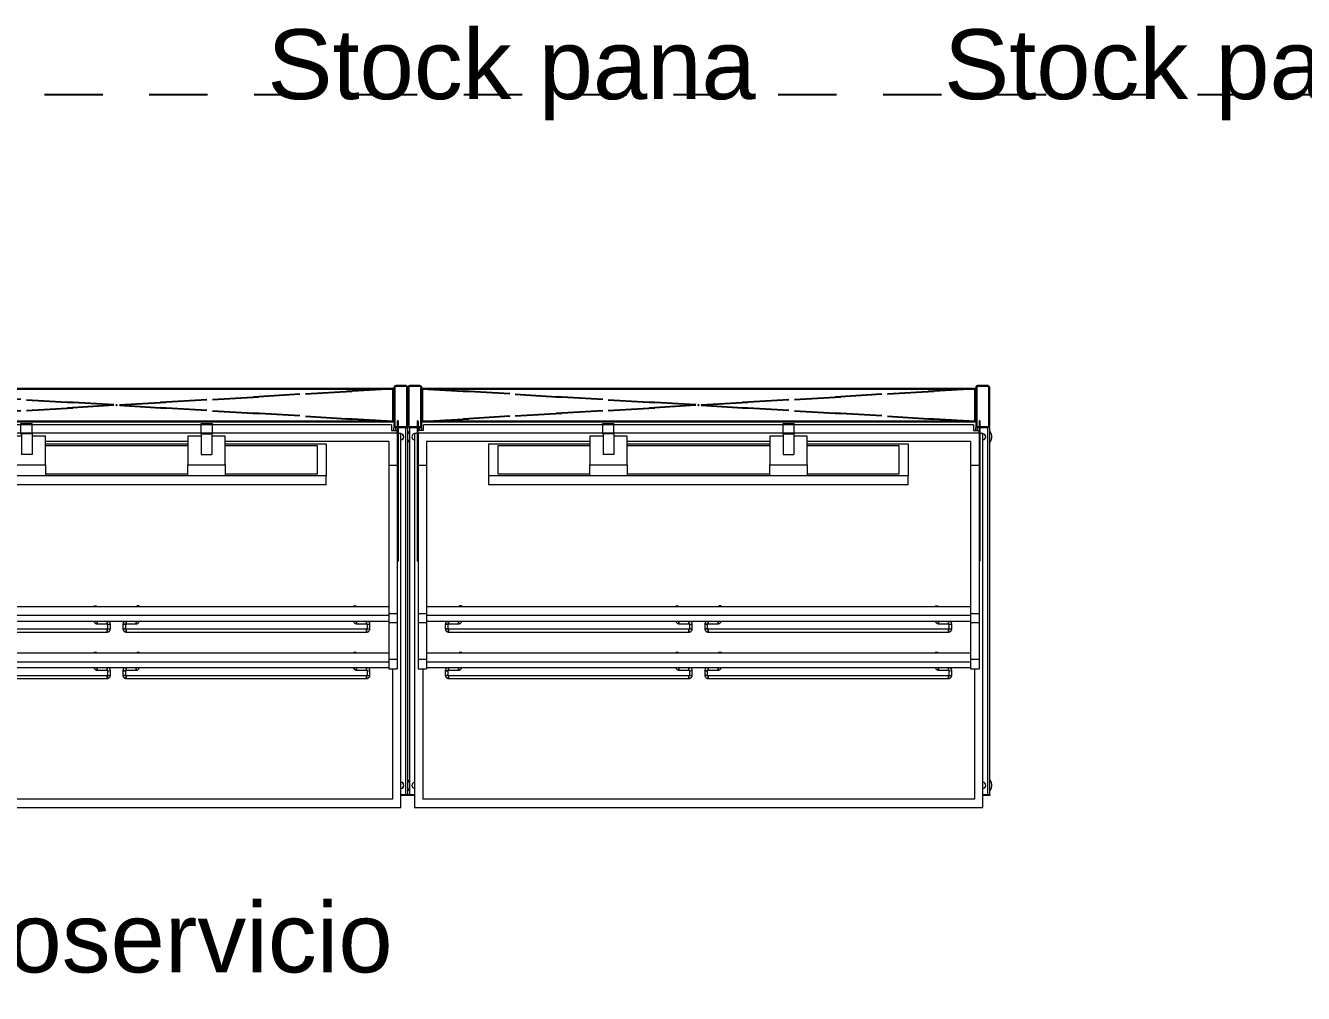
# Model space of a CAD drawing. Header units: metres. Extents: x 95 to 486, y 2972 to 3465.
# Drawn here: x 217.373 to 220.116, y 3396.926 to 3399.003 of the extents above; entities that cross this region are included whole.
import ezdxf

# ---------------------------------------------------------------- set-up
doc = ezdxf.new("R2010")
doc.units = ezdxf.units.M
doc.linetypes.add('CENTERX2', pattern=[20.32, 12.7, -2.54, 2.54, -2.54])
doc.linetypes.add('HIDDEN2', pattern=[0.1875, 0.125, -0.0625])
doc.layers.add('0_MUROS', color=7, linetype='Continuous')
doc.layers.add('IMS - EQUIPOS', color=123, linetype='Continuous')

# ---------------------------------------------------------------- blocks, each defined once
blk = doc.blocks.new('A$C541E3511')
at = {"layer": 'IMS - EQUIPOS', "linetype": 'Continuous', "lineweight": 15}
for p, q in [((4, 905.5), (4, 903.5)), ((26, 905.5), (4, 905.5)), ((26, 903.5), (26, 905.5)), ((1222.9, 905.5), (1222.9, 903.5)), ((1244.9, 905.5), (1222.9, 905.5)), ((1244.9, 903.5), (1244.9, 905.5)), ((2, 901.5), (0, 901.5)), ((0, 901.5), (0, 875.5)), ((2, 901.5), (2, 875.5)), ((26, 903.5), (4, 903.5)), ((30, 901.5), (28, 901.5)), ((28, 845.5), (28, 901.5)), ((30, 845.5), (30, 901.5)), ((30.9, 897.6), (30, 897.6)), ((30.9, 829.4), (30.9, 897.6)), ((1216.9, 897.6), (30.9, 897.6)), ((31.8, 899.4), (1216, 899.4)), ((1216.9, 897.6), (1217.8, 897.6)), ((1216.9, 897.6), (1216.9, 829.4)), ((1217.8, 829.4), (1217.8, 897.6)), ((1220.9, 901.5), (1218.9, 901.5)), ((1218.9, 901.5), (1218.9, 875.5)), ((1220.9, 901.5), (1220.9, 875.5)), ((1244.9, 903.5), (1222.9, 903.5)), ((1246.9, 845.5), (1246.9, 901.5)), ((1248.9, 901.5), (1246.9, 901.5)), ((1248.9, 845.5), (1248.9, 901.5)), ((2, 875.5), (0, 875.5)), ((0, 875.5), (0, 819.5)), ((2, 875.5), (2, 819.5)), ((1220.9, 875.5), (1218.9, 875.5)), ((1218.9, 875.5), (1218.9, 819.5)), ((1220.9, 875.5), (1220.9, 819.5)), ((19.9, 829.5), (21.9, 829.5)), ((19.9, 829.5), (19.9, 817.5)), ((21.9, 829.5), (21.9, 817.5)), ((30, 845.5), (28, 845.5)), ((28, 819.5), (28, 845.5)), ((30, 819.5), (30, 845.5)), ((30.9, 829.4), (30, 829.4)), ((30.9, 829.4), (1216.9, 829.4)), ((1216, 827.6), (31.8, 827.6)), ((418.4, 821.7), (418.4, 823.9)), ((418.4, 823.9), (442.4, 823.9)), ((442.4, 821.7), (442.4, 823.9)), ((805.4, 821.7), (805.4, 823.9)), ((805.4, 823.9), (829.4, 823.9)), ((829.4, 821.7), (829.4, 823.9)), ((1216.9, 829.4), (1217.8, 829.4)), ((1227.9, 829.5), (1225.9, 829.5)), ((1225.9, 829.5), (1225.9, 817.5)), ((1227.9, 829.5), (1227.9, 817.5)), ((1248.9, 845.5), (1246.9, 845.5)), ((1246.9, 819.5), (1246.9, 845.5)), ((1248.9, 819.5), (1248.9, 845.5)), ((0, 819.5), (2, 819.5)), ((0, 27.5), (0, 815.5)), ((4, 815.5), (0, 815.5)), ((4, 817.5), (4, 815.5)), ((4, 817.5), (26, 817.5)), ((4, 815.5), (26, 815.5)), ((4, 27.5), (4, 815.5)), ((13.9, 803), (19.9, 803)), ((13.9, 803), (13.9, 0)), ((19.9, 815.5), (19.9, 789.5)), ((21.9, 815.5), (21.9, 810.1)), ((21.9, 803), (21.9, 810.1)), ((21.9, 810.1), (33.9, 810.1)), ((418.4, 803), (21.9, 803)), ((21.9, 803), (21.9, 733.8)), ((26, 815.5), (26, 817.5)), ((30, 815.5), (26, 815.5)), ((26, 810.1), (26, 815.5)), ((28, 819.5), (30, 819.5)), ((30, 810.1), (30, 815.5)), ((418.4, 821), (33.9, 821)), ((33.9, 810.1), (33.9, 821)), ((419.4, 796.8), (390.9, 796.8)), ((390.9, 796.8), (390.9, 735.1)), ((418.4, 821.7), (442.4, 821.7)), ((418.4, 804.3), (418.4, 821.7)), ((418.4, 804.3), (442.4, 804.3)), ((418.4, 802.1), (418.4, 804.3)), ((418.4, 802.1), (419.4, 802.1)), ((442.4, 802.1), (419.4, 802.1)), ((419.4, 802.1), (419.4, 757.4)), ((442.4, 804.3), (442.4, 821.7)), ((805.4, 821), (442.4, 821)), ((442.4, 802.1), (442.4, 804.3)), ((805.4, 803), (442.4, 803)), ((442.4, 802.1), (442.4, 757.4)), ((470.9, 796.8), (442.4, 796.8)), ((470.9, 735.1), (470.9, 796.8)), ((805.4, 796.8), (776.9, 796.8)), ((776.9, 796.8), (776.9, 735.1)), ((805.4, 821.7), (829.4, 821.7)), ((805.4, 804.3), (805.4, 821.7)), ((805.4, 802.1), (805.4, 804.3)), ((805.4, 804.3), (829.4, 804.3)), ((805.4, 802.1), (828.4, 802.1)), ((805.4, 802.1), (805.4, 757.4)), ((828.4, 802.1), (829.4, 802.1)), ((828.4, 802.1), (828.4, 757.4)), ((856.9, 796.8), (828.4, 796.8)), ((829.4, 804.3), (829.4, 821.7)), ((1213.9, 821), (829.4, 821)), ((829.4, 802.1), (829.4, 804.3)), ((1225.9, 803), (829.4, 803)), ((856.9, 735.1), (856.9, 796.8)), ((1213.9, 821), (1213.9, 809)), ((1213.9, 809), (1225.9, 809)), ((1218.9, 819.5), (1220.9, 819.5)), ((1218.9, 809), (1218.9, 815.5)), ((1222.9, 815.5), (1218.9, 815.5)), ((1222.9, 817.5), (1222.9, 815.5)), ((1222.9, 817.5), (1244.9, 817.5)), ((1222.9, 815.5), (1244.9, 815.5)), ((1222.9, 809), (1222.9, 815.5)), ((1225.9, 815.5), (1225.9, 809)), ((1225.9, 803), (1225.9, 809)), ((1225.9, 803), (1225.9, 733.8)), ((1227.9, 815.5), (1227.9, 789.5)), ((1227.9, 803), (1233.9, 803)), ((1233.9, 0), (1233.9, 803)), ((1244.9, 815.5), (1244.9, 817.5)), ((1244.9, 27.5), (1244.9, 815.5)), ((1248.9, 815.5), (1244.9, 815.5)), ((1246.9, 819.5), (1248.9, 819.5)), ((1248.9, 27.5), (1248.9, 815.5)), ((21.9, 789.5), (19.9, 789.5)), ((19.9, 789.5), (19.9, 528.4)), ((390.9, 785.5), (39.9, 785.5)), ((39.9, 785.5), (39.9, 733.8)), ((173.9, 712), (173.9, 780.5)), ((173.9, 780.5), (390.9, 780.5)), ((193.9, 715.4), (193.9, 777.1)), ((193.9, 777.1), (390.9, 777.1)), ((776.9, 785.5), (470.9, 785.5)), ((470.9, 780.5), (776.9, 780.5)), ((470.9, 777.1), (776.9, 777.1)), ((1207.9, 785.5), (856.9, 785.5)), ((856.9, 780.5), (1073.9, 780.5)), ((856.9, 777.1), (1053.9, 777.1)), ((1053.9, 777.1), (1053.9, 715.4)), ((1073.9, 780.5), (1073.9, 712)), ((1207.9, 785.5), (1207.9, 733.8)), ((1225.9, 789.5), (1227.9, 789.5)), ((1227.9, 789.5), (1227.9, 528.4)), ((442.4, 757.4), (419.4, 757.4)), ((805.4, 757.4), (828.4, 757.4)), ((39.9, 733.8), (21.9, 733.8)), ((21.9, 733.8), (21.9, 415.4)), ((39.9, 733.8), (39.9, 415.4)), ((390.9, 715.4), (193.9, 715.4)), ((390.9, 735.1), (470.9, 735.1)), ((390.9, 712), (390.9, 735.1)), ((470.9, 735.1), (470.9, 712)), ((776.9, 715.4), (470.9, 715.4)), ((776.9, 735.1), (856.9, 735.1)), ((776.9, 712), (776.9, 735.1)), ((856.9, 735.1), (856.9, 712)), ((1053.9, 715.4), (856.9, 715.4)), ((1225.9, 733.8), (1207.9, 733.8)), ((1207.9, 733.8), (1207.9, 415.4)), ((1225.9, 733.8), (1225.9, 415.4)), ((173.9, 692.2), (173.9, 712)), ((390.9, 712), (173.9, 712)), ((1073.9, 692.2), (173.9, 692.2)), ((470.9, 712), (390.9, 712)), ((776.9, 712), (470.9, 712)), ((856.9, 712), (776.9, 712)), ((1073.9, 712), (856.9, 712)), ((1073.9, 692.2), (1073.9, 712)), ((21.9, 528.4), (19.9, 528.4)), ((1225.9, 528.4), (1227.9, 528.4)), ((39.9, 415.4), (21.9, 415.4)), ((21.9, 415.4), (21.9, 397.1)), ((1207.9, 431), (39.9, 431)), ((39.9, 415.4), (39.9, 397.1)), ((39.9, 412.6), (1207.9, 412.6)), ((109.9, 432.3), (109.9, 431)), ((115.9, 431), (115.9, 432.3)), ((574.9, 432.3), (574.9, 431)), ((580.9, 431), (580.9, 432.3)), ((666.9, 432.3), (666.9, 431)), ((672.9, 431), (672.9, 432.3)), ((1131.9, 432.3), (1131.9, 431)), ((1137.9, 431), (1137.9, 432.3)), ((1225.9, 415.4), (1207.9, 415.4)), ((1207.9, 415.4), (1207.9, 397.1)), ((1225.9, 415.4), (1225.9, 397.1)), ((21.9, 397.1), (39.9, 397.1)), ((21.9, 397.1), (21.9, 317.9)), ((1207.9, 399.5), (39.9, 399.5)), ((39.9, 397.1), (39.9, 317.9)), ((80.4, 393.4), (80.4, 383.5)), ((86.4, 383.5), (86.4, 393.4)), ((87.4, 394.4), (87.4, 399.5)), ((87.4, 399.5), (87.4, 394.4)), ((87.4, 394.4), (108.9, 394.4)), ((108.9, 394.4), (108.9, 399.5)), ((108.9, 399.5), (108.9, 394.4)), ((581.9, 394.4), (581.9, 399.5)), ((581.9, 399.5), (581.9, 394.4)), ((581.9, 394.4), (603.4, 394.4)), ((603.4, 394.4), (603.4, 399.5)), ((603.4, 399.5), (603.4, 394.4)), ((604.4, 393.4), (604.4, 383.5)), ((610.4, 383.5), (610.4, 393.4)), ((637.4, 393.4), (637.4, 383.5)), ((643.4, 383.5), (643.4, 393.4)), ((644.4, 394.4), (644.4, 399.5)), ((644.4, 399.5), (644.4, 394.4)), ((644.4, 394.4), (665.9, 394.4)), ((665.9, 394.4), (665.9, 399.5)), ((665.9, 399.5), (665.9, 394.4)), ((1138.9, 394.4), (1138.9, 399.5)), ((1138.9, 399.5), (1138.9, 394.4)), ((1138.9, 394.4), (1160.4, 394.4)), ((1160.4, 394.4), (1160.4, 399.5)), ((1160.4, 399.5), (1160.4, 394.4)), ((1161.4, 393.4), (1161.4, 383.5)), ((1167.4, 383.5), (1167.4, 393.4)), ((1207.9, 397.1), (1225.9, 397.1)), ((1207.9, 397.1), (1207.9, 317.9)), ((1225.9, 397.1), (1225.9, 317.9)), ((603.4, 382.5), (87.4, 382.5)), ((87.4, 382.5), (87.4, 376.5)), ((87.4, 382.5), (87.4, 382.5)), ((87.4, 376.5), (87.4, 382.5)), ((87.4, 376.5), (603.4, 376.5)), ((603.4, 382.5), (603.4, 376.5)), ((603.4, 382.5), (603.4, 382.5)), ((603.4, 376.5), (603.4, 382.5)), ((1160.4, 382.5), (644.4, 382.5)), ((644.4, 382.5), (644.4, 376.5)), ((644.4, 382.5), (644.4, 382.5)), ((644.4, 376.5), (644.4, 382.5)), ((644.4, 376.5), (1160.4, 376.5)), ((1160.4, 382.5), (1160.4, 376.5)), ((1160.4, 382.5), (1160.4, 382.5)), ((1160.4, 376.5), (1160.4, 382.5)), ((1207.9, 331.3), (39.9, 331.3)), ((109.9, 332.7), (109.9, 331.3)), ((115.9, 331.3), (115.9, 332.7)), ((574.9, 332.7), (574.9, 331.3)), ((580.9, 331.3), (580.9, 332.7)), ((666.9, 332.7), (666.9, 331.3)), ((672.9, 331.3), (672.9, 332.7)), ((1131.9, 332.7), (1131.9, 331.3)), ((1137.9, 331.3), (1137.9, 332.7)), ((39.9, 317.9), (21.9, 317.9)), ((21.9, 317.9), (21.9, 297.4)), ((39.9, 317.9), (39.9, 297.4)), ((39.9, 312.9), (1207.9, 312.9)), ((1225.9, 317.9), (1207.9, 317.9)), ((1207.9, 317.9), (1207.9, 297.4)), ((1225.9, 317.9), (1225.9, 297.4)), ((21.9, 297.4), (39.9, 297.4)), ((31.9, 297.4), (31.9, 18)), ((1207.9, 299.9), (39.9, 299.9)), ((80.4, 293.8), (80.4, 283.9)), ((86.4, 283.9), (86.4, 293.8)), ((87.4, 294.8), (87.4, 299.9)), ((87.4, 299.9), (87.4, 294.8)), ((87.4, 294.8), (108.9, 294.8)), ((603.4, 282.9), (87.4, 282.9)), ((87.4, 282.9), (87.4, 276.9)), ((87.4, 282.9), (87.4, 282.9)), ((87.4, 276.9), (87.4, 282.9)), ((87.4, 276.9), (603.4, 276.9)), ((108.9, 294.8), (108.9, 299.9)), ((108.9, 299.9), (108.9, 294.8)), ((581.9, 294.8), (581.9, 299.9)), ((581.9, 299.9), (581.9, 294.8)), ((581.9, 294.8), (603.4, 294.8)), ((603.4, 294.8), (603.4, 299.9)), ((603.4, 299.9), (603.4, 294.8)), ((603.4, 282.9), (603.4, 276.9)), ((603.4, 282.9), (603.4, 282.9)), ((603.4, 276.9), (603.4, 282.9)), ((604.4, 293.8), (604.4, 283.9)), ((610.4, 283.9), (610.4, 293.8)), ((637.4, 293.8), (637.4, 283.9)), ((643.4, 283.9), (643.4, 293.8)), ((644.4, 294.8), (644.4, 299.9)), ((644.4, 299.9), (644.4, 294.8)), ((644.4, 294.8), (665.9, 294.8)), ((1160.4, 282.9), (644.4, 282.9)), ((644.4, 282.9), (644.4, 276.9)), ((644.4, 282.9), (644.4, 282.9)), ((644.4, 276.9), (644.4, 282.9)), ((644.4, 276.9), (1160.4, 276.9)), ((665.9, 294.8), (665.9, 299.9)), ((665.9, 299.9), (665.9, 294.8)), ((1138.9, 294.8), (1138.9, 299.9)), ((1138.9, 299.9), (1138.9, 294.8)), ((1138.9, 294.8), (1160.4, 294.8)), ((1160.4, 294.8), (1160.4, 299.9)), ((1160.4, 299.9), (1160.4, 294.8)), ((1160.4, 282.9), (1160.4, 276.9)), ((1160.4, 282.9), (1160.4, 282.9)), ((1160.4, 276.9), (1160.4, 282.9)), ((1161.4, 293.8), (1161.4, 283.9)), ((1167.4, 283.9), (1167.4, 293.8)), ((1207.9, 297.4), (1225.9, 297.4)), ((1215.9, 297.4), (1215.9, 18)), ((0, 27.5), (0, 25.5)), ((13.9, 27.5), (0, 27.5)), ((13.9, 27.5), (4, 27.5)), ((1248.9, 27.5), (1233.9, 27.5)), ((1244.9, 27.5), (1233.9, 27.5)), ((1248.9, 27.5), (1248.9, 25.5)), ((13.9, 25.5), (0, 25.5)), ((13.9, 0), (1233.9, 0)), ((1215.9, 18), (31.9, 18)), ((1248.9, 25.5), (1233.9, 25.5))]:
    blk.add_line(p, q, dxfattribs=at)
at = {"layer": 'IMS - EQUIPOS', "linetype": 'Continuous'}
for p, q in [((30.9, 898.5), (1216.9, 898.5)), ((30.9, 898.5), (30.9, 828.5)), ((1216.9, 898.5), (30.9, 898.5)), ((30.9, 898.5), (30.9, 828.5)), ((1216.9, 898.5), (1216.9, 828.5)), ((1216.9, 898.5), (1216.9, 828.5)), ((30.9, 828.5), (1216.9, 828.5)), ((1216.9, 828.5), (30.9, 828.5))]:
    blk.add_line(p, q, dxfattribs=at)
at = {"layer": 'IMS - EQUIPOS', "linetype": 'CENTERX2'}
for p, q in [((30.9, 898.5), (1216.9, 828.5)), ((30.9, 828.5), (1216.9, 898.5)), ((1216.9, 898.5), (30.9, 828.5)), ((1216.9, 828.5), (30.9, 898.5))]:
    blk.add_line(p, q, dxfattribs=at)
at = {"layer": 'IMS - EQUIPOS', "linetype": 'Continuous', "lineweight": 15, "flags": 128}
for points in [[(112.9, 432), (113.9, 432), (114.8, 432.1), (115.5, 432.2), (115.9, 432.2), (115.9, 432.3), (115.5, 432.4), (114.8, 432.5), (113.9, 432.5), (112.9, 432.6), (111.9, 432.5), (111, 432.5), (110.3, 432.4), (109.9, 432.3), (109.9, 432.2), (110.3, 432.2), (111, 432.1), (111.9, 432), (112.9, 432)], [(577.9, 432), (576.9, 432), (576, 432.1), (575.3, 432.2), (574.9, 432.2), (574.9, 432.3), (575.3, 432.4), (576, 432.5), (576.9, 432.5), (577.9, 432.6), (578.9, 432.5), (579.8, 432.5), (580.5, 432.4), (580.9, 432.3), (580.9, 432.2), (580.5, 432.2), (579.8, 432.1), (578.9, 432), (577.9, 432)], [(669.9, 432), (670.9, 432), (671.8, 432.1), (672.5, 432.2), (672.9, 432.2), (672.9, 432.3), (672.5, 432.4), (671.8, 432.5), (670.9, 432.5), (669.9, 432.6), (668.9, 432.5), (668, 432.5), (667.3, 432.4), (666.9, 432.3), (666.9, 432.2), (667.3, 432.2), (668, 432.1), (668.9, 432), (669.9, 432)], [(1134.9, 432), (1133.9, 432), (1133, 432.1), (1132.3, 432.2), (1131.9, 432.2), (1131.9, 432.3), (1132.3, 432.4), (1133, 432.5), (1133.9, 432.5), (1134.9, 432.6), (1135.9, 432.5), (1136.8, 432.5), (1137.5, 432.4), (1137.9, 432.3), (1137.9, 432.2), (1137.5, 432.2), (1136.8, 432.1), (1135.9, 432), (1134.9, 432)], [(86.4, 393.4), (86.4, 393.4), (86, 393.3), (85.3, 393.2), (84.4, 393.2), (83.4, 393.2), (82.4, 393.2), (81.5, 393.2), (80.8, 393.3), (80.4, 393.4), (80.4, 393.4)], [(643.4, 393.4), (643.4, 393.4), (643, 393.3), (642.3, 393.2), (641.4, 393.2), (640.4, 393.2), (639.4, 393.2), (638.5, 393.2), (637.8, 393.3), (637.4, 393.4), (637.4, 393.4)], [(86.4, 383.5), (86.4, 383.4), (86, 383.3), (85.3, 383.3), (84.4, 383.2), (83.4, 383.2), (82.4, 383.2), (81.5, 383.3), (80.8, 383.3), (80.4, 383.4), (80.4, 383.5)], [(604.4, 383.5), (604.4, 383.5), (604.6, 383.4), (605.1, 383.3), (605.9, 383.3), (606.9, 383.2), (607.9, 383.2), (608.9, 383.3), (609.7, 383.3), (610.2, 383.4), (610.4, 383.5)], [(643.4, 383.5), (643.4, 383.4), (643, 383.3), (642.3, 383.3), (641.4, 383.2), (640.4, 383.2), (639.4, 383.2), (638.5, 383.3), (637.8, 383.3), (637.4, 383.4), (637.4, 383.5)], [(1161.4, 383.5), (1161.4, 383.5), (1161.6, 383.4), (1162.1, 383.3), (1162.9, 383.3), (1163.9, 383.2), (1164.9, 383.2), (1165.9, 383.3), (1166.7, 383.3), (1167.2, 383.4), (1167.4, 383.5)], [(112.9, 332.4), (113.9, 332.4), (114.8, 332.5), (115.5, 332.5), (115.9, 332.6), (115.9, 332.7), (115.5, 332.8), (114.8, 332.9), (113.9, 332.9), (112.9, 332.9), (111.9, 332.9), (111, 332.9), (110.3, 332.8), (109.9, 332.7), (109.9, 332.6), (110.3, 332.5), (111, 332.5), (111.9, 332.4), (112.9, 332.4)], [(577.9, 332.4), (576.9, 332.4), (576, 332.5), (575.3, 332.5), (574.9, 332.6), (574.9, 332.7), (575.3, 332.8), (576, 332.9), (576.9, 332.9), (577.9, 332.9), (578.9, 332.9), (579.8, 332.9), (580.5, 332.8), (580.9, 332.7), (580.9, 332.6), (580.5, 332.5), (579.8, 332.5), (578.9, 332.4), (577.9, 332.4)], [(669.9, 332.4), (670.9, 332.4), (671.8, 332.5), (672.5, 332.5), (672.9, 332.6), (672.9, 332.7), (672.5, 332.8), (671.8, 332.9), (670.9, 332.9), (669.9, 332.9), (668.9, 332.9), (668, 332.9), (667.3, 332.8), (666.9, 332.7), (666.9, 332.6), (667.3, 332.5), (668, 332.5), (668.9, 332.4), (669.9, 332.4)], [(1134.9, 332.4), (1133.9, 332.4), (1133, 332.5), (1132.3, 332.5), (1131.9, 332.6), (1131.9, 332.7), (1132.3, 332.8), (1133, 332.9), (1133.9, 332.9), (1134.9, 332.9), (1135.9, 332.9), (1136.8, 332.9), (1137.5, 332.8), (1137.9, 332.7), (1137.9, 332.6), (1137.5, 332.5), (1136.8, 332.5), (1135.9, 332.4), (1134.9, 332.4)], [(86.4, 293.8), (86.4, 293.8), (86, 293.7), (85.3, 293.6), (84.4, 293.6), (83.4, 293.6), (82.4, 293.6), (81.5, 293.6), (80.8, 293.7), (80.4, 293.8), (80.4, 293.8)], [(86.4, 283.9), (86.4, 283.8), (86, 283.7), (85.3, 283.7), (84.4, 283.6), (83.4, 283.6), (82.4, 283.6), (81.5, 283.7), (80.8, 283.7), (80.4, 283.8), (80.4, 283.9)], [(604.4, 283.9), (604.4, 283.9), (604.6, 283.8), (605.1, 283.7), (605.9, 283.6), (606.9, 283.6), (607.9, 283.6), (608.9, 283.6), (609.7, 283.7), (610.2, 283.8), (610.4, 283.9)], [(643.4, 293.8), (643.4, 293.8), (643, 293.7), (642.3, 293.6), (641.4, 293.6), (640.4, 293.6), (639.4, 293.6), (638.5, 293.6), (637.8, 293.7), (637.4, 293.8), (637.4, 293.8)], [(643.4, 283.9), (643.4, 283.8), (643, 283.7), (642.3, 283.7), (641.4, 283.6), (640.4, 283.6), (639.4, 283.6), (638.5, 283.7), (637.8, 283.7), (637.4, 283.8), (637.4, 283.9)], [(1161.4, 283.9), (1161.4, 283.9), (1161.6, 283.8), (1162.1, 283.7), (1162.9, 283.6), (1163.9, 283.6), (1164.9, 283.6), (1165.9, 283.6), (1166.7, 283.7), (1167.2, 283.8), (1167.4, 283.9), (1167.4, 283.9)]]:
    blk.add_lwpolyline(points, dxfattribs=at)
at = {"layer": 'IMS - EQUIPOS', "linetype": 'Continuous', "lineweight": 15}
for centre, radius, start, end in [((4, 901.5), 4, 90, 180), ((26, 901.5), 4, 0, 90), ((1222.9, 901.5), 4, 90, 180), ((1244.9, 901.5), 4, 0, 90), ((4, 901.5), 2, 90, 180), ((26, 901.5), 2, 0, 90), ((1222.9, 901.5), 2, 90, 180), ((1244.9, 901.5), 2, 0, 90), ((4, 819.5), 4, 180, 270), ((4, 819.5), 2, 180, 270), ((15, 795.5), 6.5, 99.7431, 260.2569), ((26, 819.5), 2, 270, 0), ((26, 819.5), 4, 270, 0), ((1222.9, 819.5), 4, 180, 270), ((1222.9, 819.5), 2, 180, 270), ((1233.9, 795.5), 6.5, 270, 90), ((1233.9, 795.5), 6.35, 270, 90), ((1244.9, 819.5), 4, 270, 0), ((1244.9, 819.5), 2, 270, 0), ((82.6, 401.7), 8.58, 254.9105, 275.1273), ((84.3, 400.3), 7.21, 262.9214, 287.0407), ((607.4, 406.4), 13.3, 256.9335, 283.0665), ((607.4, 406.4), 13.3, 256.936, 283.0618), ((639.6, 401.7), 8.58, 254.9105, 275.1273), ((641.3, 400.3), 7.21, 262.9214, 287.0407), ((1164.4, 406.4), 13.3, 256.9335, 283.0665), ((1164.4, 406.4), 13.3, 256.936, 283.0618), ((83.4, 396.4), 13.3, 256.9388, 283.0637), ((607.4, 396.4), 13.3, 256.9335, 283.0665), ((640.4, 396.4), 13.3, 256.9388, 283.0637), ((1164.4, 396.4), 13.3, 256.9335, 283.0665), ((82.6, 302.1), 8.58, 254.9105, 275.1273), ((83.4, 296.8), 13.3, 256.9388, 283.0637), ((84.3, 300.7), 7.21, 262.9214, 287.0407), ((607.4, 306.7), 13.3, 256.9335, 283.0665), ((607.4, 306.8), 13.3, 256.936, 283.0618), ((607.4, 296.8), 13.3, 256.9335, 283.0665), ((639.6, 302.1), 8.58, 254.9105, 275.1273), ((640.4, 296.8), 13.3, 256.9388, 283.0637), ((641.3, 300.7), 7.21, 262.9214, 287.0407), ((1164.4, 306.7), 13.3, 256.9335, 283.0665), ((1164.4, 306.8), 13.3, 256.936, 283.0618), ((1164.4, 296.8), 13.3, 256.9335, 283.0665), ((15, 47.5), 6.5, 99.7431, 260.2569), ((1233.9, 47.5), 6.5, 270, 90), ((1233.9, 47.5), 6.35, 270, 90)]:
    blk.add_arc(centre, radius, start, end, dxfattribs=at)
for points, knots in [([(31.8, 899.4), (31.6, 899.4), (31.2, 899.3), (30.6, 899), (30.2, 898.5), (30, 898), (30, 897.7), (30, 897.6)], [0, 0, 0, 0, 0.225341, 0.450723, 0.676104, 0.901486, 1, 1, 1, 1]), ([(30.9, 897.6), (31, 897.8), (31.1, 898.2), (31.3, 898.8), (31.5, 899.2), (31.7, 899.4), (31.8, 899.4), (31.8, 899.4)], [0, 0, 0, 0, 0.225341, 0.450723, 0.676104, 0.901486, 1, 1, 1, 1]), ([(31.1, 898.1), (31, 898), (30.9, 897.9), (30.9, 897.7), (30.9, 897.6)], [0, 0, 0, 0, 0.393654, 1, 1, 1, 1]), ([(1217.8, 897.6), (1217.8, 897.8), (1217.7, 898.2), (1217.4, 898.8), (1216.9, 899.2), (1216.4, 899.4), (1216.1, 899.4), (1216, 899.4)], [0, 0, 0, 0, 0.225341, 0.450723, 0.676104, 0.901486, 1, 1, 1, 1]), ([(1216, 899.4), (1216.1, 899.4), (1216.2, 899.3), (1216.4, 899), (1216.6, 898.5), (1216.8, 898), (1216.9, 897.7), (1216.9, 897.6)], [0, 0, 0, 0, 0.225341, 0.450723, 0.676104, 0.901486, 1, 1, 1, 1]), ([(1216.9, 897.6), (1216.9, 897.7), (1216.9, 897.9), (1216.8, 898), (1216.7, 898.1)], [0, 0, 0, 0, 0.759998, 1, 1, 1, 1]), ([(30, 829.4), (30, 829.2), (30.1, 828.8), (30.4, 828.2), (30.9, 827.8), (31.4, 827.6), (31.7, 827.6), (31.8, 827.6)], [0, 0, 0, 0, 0.225341, 0.450723, 0.676104, 0.901486, 1, 1, 1, 1]), ([(30.9, 829.4), (30.9, 829.3), (30.9, 829.1), (31, 829), (31.1, 828.9)], [0, 0, 0, 0, 0.754737, 1, 1, 1, 1]), ([(31.8, 827.6), (31.7, 827.6), (31.6, 827.7), (31.4, 828), (31.2, 828.5), (31, 829), (30.9, 829.3), (30.9, 829.4)], [0, 0, 0, 0, 0.225341, 0.450723, 0.676104, 0.901486, 1, 1, 1, 1]), ([(1216, 827.6), (1216.2, 827.6), (1216.6, 827.7), (1217.2, 828), (1217.6, 828.5), (1217.8, 829), (1217.8, 829.3), (1217.8, 829.4)], [0, 0, 0, 0, 0.225341, 0.450723, 0.676104, 0.901486, 1, 1, 1, 1]), ([(1216.9, 829.4), (1216.8, 829.2), (1216.7, 828.8), (1216.5, 828.2), (1216.3, 827.8), (1216.1, 827.6), (1216, 827.6), (1216, 827.6)], [0, 0, 0, 0, 0.225341, 0.450723, 0.676104, 0.901486, 1, 1, 1, 1]), ([(1216.7, 828.9), (1216.8, 829), (1216.9, 829.1), (1216.9, 829.3), (1216.9, 829.4)], [0, 0, 0, 0, 0.399235, 1, 1, 1, 1]), ([(1248.9, 783.1), (1249.5, 783.8), (1250.7, 785.4), (1252.1, 788.3), (1253.1, 791.4), (1253.5, 794.7), (1253.3, 798), (1252.6, 801.3), (1251.4, 804.3), (1250.1, 806.5), (1249.1, 807.6), (1248.9, 807.9)], [0, 0, 0, 0, 0.106179, 0.22664, 0.350594, 0.471053, 0.595006, 0.715468, 0.839424, 0.959888, 1, 1, 1, 1]), ([(84, 399.5), (83.9, 399.5), (83.3, 399.2), (82.4, 398.4), (81.5, 397.3), (80.8, 395.9), (80.5, 394.6), (80.4, 393.8), (80.4, 393.4)], [0, 0, 0, 0, 0.064652, 0.264145, 0.463592, 0.662972, 0.862276, 1, 1, 1, 1]), ([(86.4, 393.4), (86.4, 393.5), (86.4, 393.7), (86.5, 394), (86.8, 394.2), (87.1, 394.4), (87.3, 394.4), (87.4, 394.4)], [0, 0, 0, 0, 0.094551, 0.346256, 0.597741, 0.83867, 1, 1, 1, 1]), ([(108.9, 394.4), (109.2, 394.4), (110.1, 394.5), (111.4, 394.8), (112.7, 395.5), (113.9, 396.4), (114.8, 397.6), (115.4, 398.7), (115.6, 399.3), (115.6, 399.5)], [0, 0, 0, 0, 0.112755, 0.276845, 0.441111, 0.605365, 0.76958, 0.933741, 1, 1, 1, 1]), ([(575.2, 399.5), (575.2, 399.3), (575.4, 398.7), (576, 397.6), (576.9, 396.4), (578.1, 395.5), (579.4, 394.8), (580.7, 394.5), (581.6, 394.4), (581.9, 394.4)], [0, 0, 0, 0, 0.065606, 0.229566, 0.393536, 0.557541, 0.721601, 0.885727, 1, 1, 1, 1]), ([(603.4, 394.4), (603.4, 394.4), (603.6, 394.4), (603.9, 394.3), (604.2, 394.1), (604.4, 393.8), (604.4, 393.6), (604.4, 393.4)], [0, 0, 0, 0, 0.092475, 0.314844, 0.545211, 0.784489, 1, 1, 1, 1]), ([(610.4, 393.4), (610.4, 393.8), (610.3, 394.6), (610, 395.9), (609.3, 397.3), (608.4, 398.4), (607.5, 399.2), (606.9, 399.5), (606.8, 399.5)], [0, 0, 0, 0, 0.137246, 0.336192, 0.535311, 0.734441, 0.933615, 1, 1, 1, 1]), ([(641, 399.5), (640.9, 399.5), (640.3, 399.2), (639.4, 398.4), (638.5, 397.3), (637.8, 395.9), (637.5, 394.6), (637.4, 393.8), (637.4, 393.4)], [0, 0, 0, 0, 0.064652, 0.264145, 0.463592, 0.662972, 0.862276, 1, 1, 1, 1]), ([(643.4, 393.4), (643.4, 393.5), (643.4, 393.7), (643.5, 394), (643.8, 394.2), (644.1, 394.4), (644.3, 394.4), (644.4, 394.4)], [0, 0, 0, 0, 0.094551, 0.346256, 0.597741, 0.83867, 1, 1, 1, 1]), ([(665.9, 394.4), (666.2, 394.4), (667.1, 394.5), (668.4, 394.8), (669.7, 395.5), (670.9, 396.4), (671.8, 397.6), (672.4, 398.7), (672.6, 399.3), (672.6, 399.5)], [0, 0, 0, 0, 0.112755, 0.276845, 0.441111, 0.605365, 0.76958, 0.933741, 1, 1, 1, 1]), ([(1132.2, 399.5), (1132.2, 399.3), (1132.4, 398.7), (1133, 397.6), (1133.9, 396.4), (1135.1, 395.5), (1136.4, 394.8), (1137.7, 394.5), (1138.6, 394.4), (1138.9, 394.4)], [0, 0, 0, 0, 0.065606, 0.229566, 0.393536, 0.557541, 0.721601, 0.885727, 1, 1, 1, 1]), ([(1160.4, 394.4), (1160.4, 394.4), (1160.6, 394.4), (1160.9, 394.3), (1161.2, 394.1), (1161.4, 393.8), (1161.4, 393.6), (1161.4, 393.4)], [0, 0, 0, 0, 0.092475, 0.314844, 0.545211, 0.784489, 1, 1, 1, 1]), ([(1167.4, 393.4), (1167.4, 393.8), (1167.3, 394.6), (1167, 395.9), (1166.3, 397.3), (1165.4, 398.4), (1164.5, 399.2), (1163.9, 399.5), (1163.8, 399.5)], [0, 0, 0, 0, 0.137246, 0.336192, 0.535311, 0.734441, 0.933615, 1, 1, 1, 1]), ([(80.4, 383.5), (80.4, 383.1), (80.5, 382.3), (80.8, 381), (81.5, 379.7), (82.4, 378.5), (83.6, 377.6), (84.9, 376.9), (86.2, 376.5), (87.1, 376.5), (87.4, 376.5)], [0, 0, 0, 0, 0.093304, 0.228554, 0.363921, 0.499297, 0.634701, 0.770151, 0.905655, 1, 1, 1, 1]), ([(87.4, 382.5), (87.4, 382.5), (87.2, 382.5), (86.9, 382.6), (86.6, 382.8), (86.4, 383.1), (86.4, 383.4), (86.4, 383.5)], [0, 0, 0, 0, 0.092475, 0.314844, 0.545211, 0.784489, 1, 1, 1, 1]), ([(603.4, 376.5), (603.7, 376.5), (604.6, 376.5), (605.9, 376.9), (607.2, 377.6), (608.4, 378.5), (609.3, 379.7), (610, 381), (610.3, 382.3), (610.4, 383.1), (610.4, 383.5)], [0, 0, 0, 0, 0.093091, 0.228564, 0.364183, 0.499791, 0.635369, 0.7709, 0.90638, 1, 1, 1, 1]), ([(604.4, 383.5), (604.4, 383.4), (604.4, 383.3), (604.3, 383), (604, 382.7), (603.7, 382.5), (603.5, 382.5), (603.4, 382.5)], [0, 0, 0, 0, 0.094551, 0.346256, 0.597741, 0.83867, 1, 1, 1, 1]), ([(637.4, 383.5), (637.4, 383.1), (637.5, 382.3), (637.8, 381), (638.5, 379.7), (639.4, 378.5), (640.6, 377.6), (641.9, 376.9), (643.2, 376.5), (644.1, 376.5), (644.4, 376.5)], [0, 0, 0, 0, 0.093304, 0.228554, 0.363921, 0.499297, 0.634701, 0.770151, 0.905655, 1, 1, 1, 1]), ([(644.4, 382.5), (644.4, 382.5), (644.2, 382.5), (643.9, 382.6), (643.6, 382.8), (643.4, 383.1), (643.4, 383.4), (643.4, 383.5)], [0, 0, 0, 0, 0.092475, 0.314844, 0.545211, 0.784489, 1, 1, 1, 1]), ([(1160.4, 376.5), (1160.7, 376.5), (1161.6, 376.5), (1162.9, 376.9), (1164.2, 377.6), (1165.4, 378.5), (1166.3, 379.7), (1167, 381), (1167.3, 382.3), (1167.4, 383.1), (1167.4, 383.5)], [0, 0, 0, 0, 0.093091, 0.228564, 0.364183, 0.499791, 0.635369, 0.7709, 0.90638, 1, 1, 1, 1]), ([(1161.4, 383.5), (1161.4, 383.4), (1161.4, 383.3), (1161.3, 383), (1161, 382.7), (1160.7, 382.5), (1160.5, 382.5), (1160.4, 382.5)], [0, 0, 0, 0, 0.094551, 0.346256, 0.597741, 0.83867, 1, 1, 1, 1]), ([(84, 299.9), (83.9, 299.8), (83.3, 299.6), (82.4, 298.8), (81.5, 297.6), (80.8, 296.3), (80.5, 295), (80.4, 294.2), (80.4, 293.8)], [0, 0, 0, 0, 0.064652, 0.264145, 0.463592, 0.662972, 0.862276, 1, 1, 1, 1]), ([(80.4, 283.9), (80.4, 283.5), (80.5, 282.7), (80.8, 281.4), (81.5, 280.1), (82.4, 278.9), (83.6, 277.9), (84.9, 277.3), (86.2, 276.9), (87.1, 276.9), (87.4, 276.9)], [0, 0, 0, 0, 0.093304, 0.228554, 0.363921, 0.499297, 0.634701, 0.770151, 0.905655, 1, 1, 1, 1]), ([(86.4, 293.8), (86.4, 293.9), (86.4, 294), (86.5, 294.3), (86.8, 294.6), (87.1, 294.8), (87.3, 294.8), (87.4, 294.8)], [0, 0, 0, 0, 0.094551, 0.346256, 0.597741, 0.83867, 1, 1, 1, 1]), ([(87.4, 282.9), (87.4, 282.9), (87.2, 282.9), (86.9, 283), (86.6, 283.2), (86.4, 283.5), (86.4, 283.8), (86.4, 283.9)], [0, 0, 0, 0, 0.092475, 0.314844, 0.545211, 0.784489, 1, 1, 1, 1]), ([(108.9, 294.8), (109.2, 294.8), (110.1, 294.9), (111.4, 295.2), (112.7, 295.9), (113.9, 296.8), (114.8, 298), (115.4, 299), (115.6, 299.7), (115.6, 299.9)], [0, 0, 0, 0, 0.112755, 0.276845, 0.441111, 0.605365, 0.76958, 0.933741, 1, 1, 1, 1]), ([(575.2, 299.9), (575.2, 299.7), (575.4, 299), (576, 298), (576.9, 296.8), (578.1, 295.9), (579.4, 295.2), (580.7, 294.9), (581.6, 294.8), (581.9, 294.8)], [0, 0, 0, 0, 0.065606, 0.229566, 0.393536, 0.557541, 0.721601, 0.885727, 1, 1, 1, 1]), ([(603.4, 294.8), (603.4, 294.8), (603.6, 294.8), (603.9, 294.7), (604.2, 294.5), (604.4, 294.2), (604.4, 293.9), (604.4, 293.8)], [0, 0, 0, 0, 0.092475, 0.314844, 0.545211, 0.784489, 1, 1, 1, 1]), ([(603.4, 276.9), (603.7, 276.9), (604.6, 276.9), (605.9, 277.3), (607.2, 277.9), (608.4, 278.9), (609.3, 280), (610, 281.4), (610.3, 282.7), (610.4, 283.5), (610.4, 283.9)], [0, 0, 0, 0, 0.093091, 0.228564, 0.364183, 0.499791, 0.635369, 0.7709, 0.90638, 1, 1, 1, 1]), ([(604.4, 283.9), (604.4, 283.8), (604.4, 283.6), (604.3, 283.3), (604, 283.1), (603.7, 282.9), (603.5, 282.9), (603.4, 282.9)], [0, 0, 0, 0, 0.094551, 0.346256, 0.597741, 0.83867, 1, 1, 1, 1]), ([(610.4, 293.8), (610.4, 294.2), (610.3, 295), (610, 296.3), (609.3, 297.6), (608.4, 298.8), (607.5, 299.6), (606.9, 299.8), (606.8, 299.9)], [0, 0, 0, 0, 0.137246, 0.336192, 0.535311, 0.734441, 0.933615, 1, 1, 1, 1]), ([(641, 299.9), (640.9, 299.8), (640.3, 299.6), (639.4, 298.8), (638.5, 297.6), (637.8, 296.3), (637.5, 295), (637.4, 294.2), (637.4, 293.8)], [0, 0, 0, 0, 0.064652, 0.264145, 0.463592, 0.662972, 0.862276, 1, 1, 1, 1]), ([(637.4, 283.9), (637.4, 283.5), (637.5, 282.7), (637.8, 281.4), (638.5, 280.1), (639.4, 278.9), (640.6, 277.9), (641.9, 277.3), (643.2, 276.9), (644.1, 276.9), (644.4, 276.9)], [0, 0, 0, 0, 0.093304, 0.228554, 0.363921, 0.499297, 0.634701, 0.770151, 0.905655, 1, 1, 1, 1]), ([(643.4, 293.8), (643.4, 293.9), (643.4, 294), (643.5, 294.3), (643.8, 294.6), (644.1, 294.8), (644.3, 294.8), (644.4, 294.8)], [0, 0, 0, 0, 0.094551, 0.346256, 0.597741, 0.83867, 1, 1, 1, 1]), ([(644.4, 282.9), (644.4, 282.9), (644.2, 282.9), (643.9, 283), (643.6, 283.2), (643.4, 283.5), (643.4, 283.8), (643.4, 283.9)], [0, 0, 0, 0, 0.092475, 0.314844, 0.545211, 0.784489, 1, 1, 1, 1]), ([(665.9, 294.8), (666.2, 294.8), (667.1, 294.9), (668.4, 295.2), (669.7, 295.9), (670.9, 296.8), (671.8, 298), (672.4, 299), (672.6, 299.7), (672.6, 299.9)], [0, 0, 0, 0, 0.112755, 0.276845, 0.441111, 0.605365, 0.76958, 0.933741, 1, 1, 1, 1]), ([(1132.2, 299.9), (1132.2, 299.7), (1132.4, 299), (1133, 298), (1133.9, 296.8), (1135.1, 295.9), (1136.4, 295.2), (1137.7, 294.9), (1138.6, 294.8), (1138.9, 294.8)], [0, 0, 0, 0, 0.065606, 0.229566, 0.393536, 0.557541, 0.721601, 0.885727, 1, 1, 1, 1]), ([(1160.4, 294.8), (1160.4, 294.8), (1160.6, 294.8), (1160.9, 294.7), (1161.2, 294.5), (1161.4, 294.2), (1161.4, 293.9), (1161.4, 293.8)], [0, 0, 0, 0, 0.092475, 0.314844, 0.545211, 0.784489, 1, 1, 1, 1]), ([(1160.4, 276.9), (1160.7, 276.9), (1161.6, 276.9), (1162.9, 277.3), (1164.2, 277.9), (1165.4, 278.9), (1166.3, 280), (1167, 281.4), (1167.3, 282.7), (1167.4, 283.5), (1167.4, 283.9)], [0, 0, 0, 0, 0.093091, 0.228564, 0.364183, 0.499791, 0.635369, 0.7709, 0.90638, 1, 1, 1, 1]), ([(1161.4, 283.9), (1161.4, 283.8), (1161.4, 283.6), (1161.3, 283.3), (1161, 283.1), (1160.7, 282.9), (1160.5, 282.9), (1160.4, 282.9)], [0, 0, 0, 0, 0.094551, 0.346256, 0.597741, 0.83867, 1, 1, 1, 1]), ([(1167.4, 293.8), (1167.4, 294.2), (1167.3, 295), (1167, 296.3), (1166.3, 297.6), (1165.4, 298.8), (1164.5, 299.6), (1163.9, 299.8), (1163.8, 299.9)], [0, 0, 0, 0, 0.137246, 0.336192, 0.535311, 0.734441, 0.933615, 1, 1, 1, 1]), ([(1248.9, 35.1), (1249.5, 35.8), (1250.7, 37.4), (1252.1, 40.3), (1253.1, 43.4), (1253.5, 46.7), (1253.3, 50), (1252.6, 53.3), (1251.4, 56.3), (1250.1, 58.5), (1249.1, 59.6), (1248.9, 59.9)], [0, 0, 0, 0, 0.106179, 0.22664, 0.350594, 0.471053, 0.595006, 0.715468, 0.839424, 0.959888, 1, 1, 1, 1])]:
    blk.add_open_spline(points, degree=3, knots=knots, dxfattribs=at)
at = {"layer": 'IMS - EQUIPOS', "linetype": 'Continuous'}
blk.add_point((623.9, 863.5), dxfattribs=at)
blk.add_point((623.9, 863.5), dxfattribs=at)

msp = doc.modelspace()

# ---------------------------------------------------------------- linework, layer by layer
at = {"layer": '0_MUROS', "color": 2, "linetype": 'HIDDEN2'}
msp.add_line((235.9886, 3398.8545), (216.4886, 3398.8545), dxfattribs=at)

# ---------------------------------------------------------------- block references
at = {"xscale": 0.001, "yscale": 0.001, "zscale": 0.001}
for p in [(216.9447, 3397.3249), (218.1936, 3397.3249)]:
    msp.add_blockref('A$C541E3511', p, dxfattribs=at)

# ---------------------------------------------------------------- texts
at = {"char_height": 0.15, "width": 3.346553, "attachment_point": 1}
for s, insert in [('{\\fArial|b0|i0|c0|p34;Stock pana}', (217.8921, 3398.995)), ('{\\fArial|b0|i0|c0|p34;Stock pana}', (219.3444, 3398.995)), ('{\\fArial|b0|i0|c0|p34;Modulos pan autoservicio}', (215.785, 3397.1211))]:
    msp.add_mtext(s, dxfattribs=dict(at, insert=insert))

doc.saveas('drawing.dxf')
